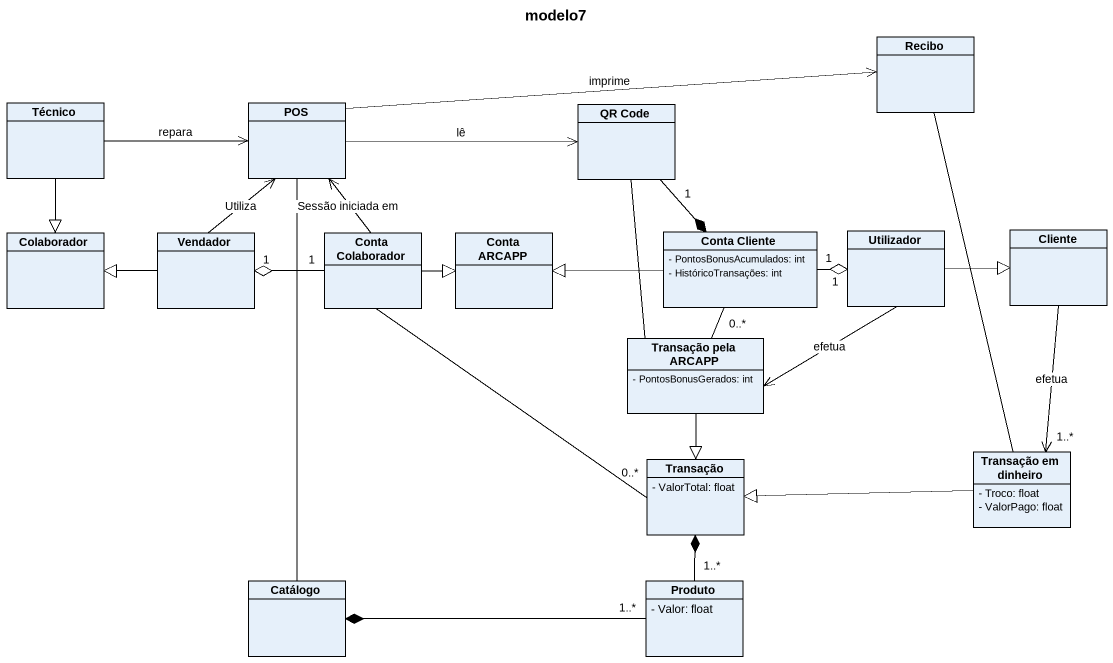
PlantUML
@startuml
title modelo7
hide circle
hide empty members
skinparam classAttributeIconSize 0
class Recibo
class Técnico
class POS
class "QR Code" as QR_Code
class Colaborador
class Vendador
class "Conta Colaborador" as Conta_Colaborador
class "Conta ARCAPP" as Conta_ARCAPP
class "Conta Cliente" as Conta_Cliente {
  - PontosBonusAcumulados: int
  - HistóricoTransações: int
}
class Utilizador
class Cliente
class "Transação pela ARCAPP" as Transação_pela_ARCAPP {
  - PontosBonusGerados: int
}
class Transação {
  - ValorTotal: float
}
class "Transação em dinheiro" as Transação_em_dinheiro {
  - Troco: float
  - ValorPago: float
}
class Catálogo
class Produto {
  - Valor: float
}
Técnico -right-> POS : repara
Técnico --|> Colaborador
POS -right-> Recibo : imprime
POS -right-> QR_Code : lê
POS <-- Conta_Colaborador : Sessão iniciada em
POS -- Catálogo
QR_Code "1" --* Conta_Cliente
QR_Code -- Transação_pela_ARCAPP
Vendador -up-> POS : Utiliza
Vendador -left-|> Colaborador
Conta_Colaborador "1" -left-o "1" Vendador
Conta_Colaborador -right-|> Conta_ARCAPP
Conta_Cliente -left-|> Conta_ARCAPP
Conta_Cliente "1" -right-o "1" Utilizador
Utilizador -right-|> Cliente
Utilizador -left-> Transação_pela_ARCAPP : efetua
Transação_pela_ARCAPP "0..*" -up- Conta_Cliente
Transação_pela_ARCAPP --|> Transação
Transação "0..*" -up- Conta_Colaborador
Transação_em_dinheiro -up- Recibo
Transação_em_dinheiro "1..*" <-up- Cliente : efetua
Transação_em_dinheiro -left-|> Transação
Produto "1..*" -up-* Transação
Produto "1..*" -left-* Catálogo
@enduml
